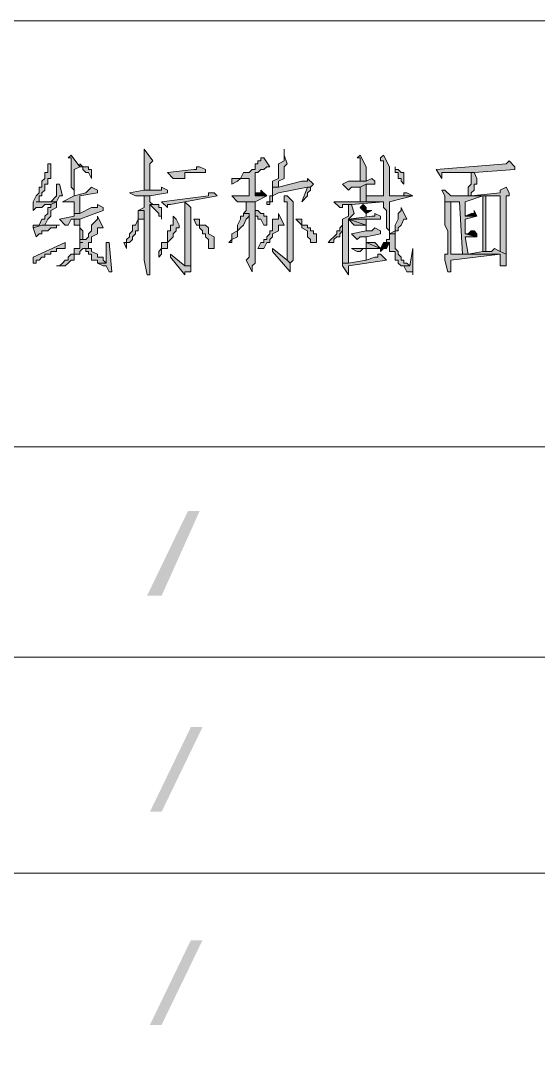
# Model space of a CAD drawing. Extents: x 457 to 4918, y -67 to 391.
# Drawn here: x 3049.57 to 3066.45, y -30.07 to 3.75 of the extents above; entities that cross this region are included whole.
import ezdxf

# ---------------------------------------------------------------- set-up
doc = ezdxf.new("R2010")
doc.units = 0
doc.header["$LTSCALE"] = 40
doc.header["$MEASUREMENT"] = 0
doc.layers.get('0').update_dxf_attribs({"linetype": 'CONTINUOUS'})

msp = doc.modelspace()

# ---------------------------------------------------------------- hatches: boundary and pattern name
h = msp.add_hatch(color=0)
h.dxf.hatch_style = 2
h.paths.add_polyline_path([(3051.212, -0.627), (3051.116, -0.722), (3051.212, -0.722), (3051.212, -1.674), (3051.307, -1.77), (3051.307, -1.96), (3051.307, -1.103), (3051.497, -1.008)])
h = msp.add_hatch(color=0)
h.dxf.hatch_style = 2
h.paths.add_polyline_path([(3053.593, -0.436), (3053.593, -1.77), (3053.783, -1.77), (3053.783, -0.912), (3053.879, -0.817)])
h = msp.add_hatch(color=0)
h.dxf.hatch_style = 2
h.paths.add_polyline_path([(3058.165, -0.436), (3058.165, -0.817), (3057.974, -0.912), (3057.974, -1.198), (3057.974, -1.389), (3057.784, -1.484), (3057.784, -1.674), (3057.974, -1.674), (3057.974, -1.484), (3058.165, -1.389), (3058.165, -1.198), (3058.165, -1.008), (3058.26, -0.912), (3058.165, -0.627)])
h = msp.add_hatch(color=0)
h.dxf.hatch_style = 2
h.paths.add_polyline_path([(3061.403, -0.627), (3061.308, -0.722), (3061.308, -0.817), (3061.403, -0.817), (3061.403, -1.96), (3060.832, -1.96), (3060.832, -2.151), (3060.26, -2.151), (3061.403, -2.151), (3061.403, -2.341), (3061.499, -2.436), (3061.499, -3.008), (3061.594, -3.103), (3061.594, -3.389), (3061.499, -3.389), (3061.499, -3.484), (3061.594, -3.484), (3061.594, -3.77), (3061.784, -3.77), (3061.784, -3.865), (3061.784, -3.96), (3061.784, -4.056), (3061.88, -4.056), (3061.88, -4.151), (3061.975, -4.246), (3062.261, -4.246), (3062.165, -4.151), (3062.07, -4.151), (3062.07, -4.056), (3061.975, -4.056), (3061.975, -3.96), (3061.88, -3.865), (3061.88, -3.77), (3061.784, -3.675), (3061.784, -3.484), (3061.784, -3.294), (3061.784, -3.198), (3061.594, -3.198), (3061.594, -2.722), (3061.594, -2.627), (3061.594, -2.151), (3062.356, -1.96), (3061.594, -1.96), (3061.594, -1.008)])
h = msp.add_hatch(color=0)
h.dxf.hatch_style = 2
h.paths.add_polyline_path([(3060.641, -0.627), (3060.546, -0.722), (3060.641, -0.722), (3060.641, -1.484), (3060.832, -1.484), (3060.832, -1.008)])
h = msp.add_hatch(color=0)
h.dxf.hatch_style = 2
h.paths.add_polyline_path([(3050.545, -0.912), (3050.45, -0.912), (3050.45, -1.198), (3050.354, -1.198), (3050.354, -1.389), (3050.259, -1.484), (3050.259, -1.674), (3050.164, -1.674), (3050.164, -1.865), (3050.069, -1.96), (3049.973, -2.151), (3049.973, -2.436), (3050.069, -2.341), (3050.259, -2.341), (3050.354, -2.246), (3050.545, -2.246), (3050.735, -2.151), (3050.069, -2.151), (3050.164, -2.151), (3050.164, -1.96), (3050.259, -1.96), (3050.259, -1.865), (3050.354, -1.77), (3050.354, -1.579), (3050.45, -1.579), (3050.45, -1.389), (3050.545, -1.389), (3050.545, -1.198)])
h = msp.add_hatch(color=0)
h.dxf.hatch_style = 2
h.paths.add_polyline_path([(3051.497, -0.912), (3051.497, -1.008), (3051.593, -1.008), (3051.593, -1.103), (3051.688, -1.198), (3051.783, -1.198), (3051.878, -1.389), (3051.878, -1.103), (3051.783, -1.103), (3051.783, -1.008), (3051.593, -1.008)])
h = msp.add_hatch(color=0)
h.dxf.hatch_style = 2
h.paths.add_polyline_path([(3055.403, -1.008), (3055.307, -1.008), (3055.307, -1.103), (3055.212, -1.103), (3054.355, -1.198), (3054.545, -1.389), (3054.641, -1.389), (3054.926, -1.389), (3054.926, -1.198), (3055.307, -1.198), (3055.403, -1.198), (3055.593, -1.198), (3055.593, -1.103)])
h = msp.add_hatch(color=0)
h.dxf.hatch_style = 2
h.paths.add_polyline_path([(3057.498, -0.722), (3057.403, -0.722), (3057.403, -0.817), (3057.308, -0.817), (3057.308, -0.912), (3057.212, -0.912), (3057.212, -1.008), (3057.212, -1.103), (3057.117, -1.103), (3057.022, -1.198), (3056.927, -1.198), (3056.831, -1.198), (3056.736, -1.389), (3057.022, -1.389), (3057.022, -1.96), (3056.45, -1.96), (3056.641, -2.151), (3057.212, -2.151), (3057.593, -1.96), (3057.212, -1.96), (3057.212, -1.198), (3057.308, -1.198), (3057.403, -1.103), (3057.498, -1.103), (3057.593, -1.008), (3057.689, -1.008)])
h = msp.add_hatch(color=0)
h.dxf.hatch_style = 2
h.paths.add_polyline_path([(3061.784, -1.008), (3061.784, -1.103), (3061.784, -1.198), (3061.88, -1.198), (3061.88, -1.389), (3061.975, -1.389), (3061.975, -1.484), (3062.07, -1.579), (3062.07, -1.198), (3061.975, -1.198), (3061.88, -1.103), (3061.784, -1.103)])
h = msp.add_hatch(color=0)
h.dxf.hatch_style = 2
h.paths.add_polyline_path([(3065.499, -0.817), (3065.404, -0.912), (3063.118, -1.103), (3063.308, -1.389), (3063.308, -1.198), (3063.404, -1.198), (3064.261, -1.198), (3064.356, -1.198), (3065.69, -1.103), (3065.69, -1.008)])
h = msp.add_hatch(color=0)
h.dxf.hatch_style = 2
h.paths.add_polyline_path([(3064.356, -1.198), (3064.261, -1.198), (3064.261, -1.579), (3064.166, -1.674), (3064.166, -1.96), (3063.594, -1.96), (3064.642, -1.96), (3064.642, -3.77), (3064.737, -3.77), (3064.737, -1.96), (3065.213, -1.96), (3064.261, -1.96), (3064.261, -1.865), (3064.356, -1.77), (3064.356, -1.579), (3064.451, -1.579), (3064.451, -1.389)])
h = msp.add_hatch(color=0)
h.dxf.hatch_style = 2
h.paths.add_polyline_path([(3050.831, -1.579), (3050.735, -1.579), (3050.735, -1.674), (3050.735, -1.77), (3050.735, -1.96), (3050.545, -2.151), (3050.069, -2.151), (3050.735, -2.151), (3050.831, -1.96), (3050.926, -1.96)])
h = msp.add_hatch(color=0)
h.dxf.hatch_style = 2
h.paths.add_polyline_path([(3051.878, -1.674), (3051.783, -1.77), (3051.688, -1.865), (3051.307, -1.96), (3050.926, -2.151), (3051.307, -2.151), (3051.307, -2.532), (3051.497, -2.532), (3051.497, -1.96), (3052.069, -1.865), (3052.069, -1.77)])
h = msp.add_hatch(color=0)
h.dxf.hatch_style = 2
h.paths.add_polyline_path([(3054.164, -1.674), (3054.164, -1.77), (3053.593, -1.77), (3053.117, -1.865), (3053.307, -1.96), (3053.402, -1.96), (3053.593, -1.96), (3053.783, -1.96), (3054.355, -1.865), (3054.355, -1.77)])
h = msp.add_hatch(color=0)
h.dxf.hatch_style = 2
h.paths.add_polyline_path([(3056.736, -1.389), (3056.641, -1.389), (3056.45, -1.389), (3056.45, -1.484), (3056.45, -1.579), (3056.641, -1.484), (3056.736, -1.389), (3056.927, -1.389), (3057.022, -1.389)])
h = msp.add_hatch(color=0)
h.dxf.hatch_style = 2
h.paths.add_polyline_path([(3058.927, -1.389), (3058.927, -1.484), (3058.736, -1.484), (3057.974, -1.674), (3057.784, -1.674), (3057.784, -1.77), (3057.784, -1.96), (3057.689, -1.96), (3057.689, -2.151), (3057.593, -2.151), (3057.593, -2.246), (3057.689, -2.246), (3057.689, -2.151), (3057.784, -2.151), (3057.784, -1.96), (3057.974, -1.865), (3058.927, -1.674), (3059.022, -1.674), (3059.117, -1.579)])
h = msp.add_hatch(color=0)
h.dxf.hatch_style = 2
h.paths.add_polyline_path([(3059.022, -1.674), (3058.927, -1.674), (3058.736, -2.151), (3058.927, -1.96), (3058.927, -1.865), (3059.022, -1.77)])
h = msp.add_hatch(color=0)
h.dxf.hatch_style = 2
h.paths.add_polyline_path([(3061.022, -1.389), (3060.832, -1.484), (3060.26, -1.484), (3060.07, -1.579), (3060.26, -1.77), (3060.356, -1.674), (3060.641, -1.674), (3060.832, -1.579), (3061.118, -1.579), (3061.118, -1.484)])
h = msp.add_hatch(color=0)
h.dxf.hatch_style = 2
h.paths.add_polyline_path([(3060.832, -1.579), (3060.641, -1.674), (3060.641, -2.151), (3060.832, -2.151)])
h = msp.add_hatch(color=0)
h.dxf.hatch_style = 2
h.paths.add_polyline_path([(3065.404, -1.674), (3065.213, -1.77), (3065.213, -1.865), (3064.261, -1.96), (3065.213, -1.96), (3065.213, -3.675), (3065.213, -3.77), (3065.404, -3.865), (3065.404, -3.198), (3065.404, -3.103), (3065.404, -1.96), (3065.499, -1.96), (3065.499, -1.865)])
h = msp.add_hatch(color=0)
h.dxf.hatch_style = 2
h.paths.add_polyline_path([(3053.783, -1.96), (3053.593, -1.96), (3053.593, -2.151), (3053.593, -2.341), (3053.402, -2.436), (3053.593, -2.436), (3053.593, -4.056), (3053.688, -4.532), (3053.783, -4.532), (3053.783, -2.246), (3053.879, -2.246), (3053.783, -2.151)])
h = msp.add_hatch(color=0)
h.dxf.hatch_style = 2
h.paths.add_polyline_path([(3055.879, -1.865), (3055.688, -1.865), (3055.688, -1.96), (3054.164, -2.151), (3054.355, -2.341), (3054.355, -2.246), (3054.45, -2.246), (3054.926, -2.151), (3055.974, -1.96)])
h = msp.add_hatch(color=0)
h.dxf.hatch_style = 2
h.paths.add_polyline_path([(3057.403, -1.77), (3057.403, -1.865), (3057.212, -1.865), (3057.212, -1.96), (3057.593, -1.96)])
h = msp.add_hatch(color=0)
h.dxf.hatch_style = 2
h.paths.add_polyline_path([(3058.26, -1.96), (3058.165, -1.96), (3058.165, -2.151), (3058.26, -2.151), (3058.26, -4.056), (3058.355, -4.151), (3058.451, -4.056), (3058.451, -2.151)])
h = msp.add_hatch(color=0)
h.dxf.hatch_style = 2
h.paths.add_polyline_path([(3062.165, -1.865), (3062.07, -1.865), (3062.07, -1.96), (3061.594, -1.96), (3062.356, -1.96)])
h = msp.add_hatch(color=0)
h.dxf.hatch_style = 2
h.paths.add_polyline_path([(3063.404, -1.77), (3063.308, -1.77), (3063.404, -1.96), (3063.404, -2.151), (3063.88, -2.151), (3063.975, -3.865), (3064.166, -3.865), (3064.07, -3.294), (3064.451, -3.294), (3064.07, -3.198), (3064.07, -2.722), (3064.451, -2.627), (3064.07, -2.627), (3064.07, -2.151), (3064.642, -1.96), (3063.594, -1.96)])
h = msp.add_hatch(color=0)
h.dxf.hatch_style = 2
h.paths.add_polyline_path([(3050.735, -2.151), (3050.545, -2.246), (3050.545, -2.341), (3050.45, -2.341), (3050.45, -2.532), (3050.354, -2.627), (3050.354, -2.722), (3050.259, -2.722), (3050.164, -2.913), (3050.069, -2.913), (3049.973, -2.913), (3049.973, -3.008), (3050.259, -2.913), (3050.354, -2.913), (3050.45, -2.722), (3050.545, -2.627), (3050.545, -2.532), (3050.545, -2.436), (3050.735, -2.341)])
h = msp.add_hatch(color=0)
h.dxf.hatch_style = 2
h.paths.add_polyline_path([(3052.069, -2.246), (3052.069, -2.341), (3051.878, -2.341), (3051.497, -2.532), (3051.307, -2.532), (3051.307, -2.627), (3050.831, -2.722), (3051.021, -2.913), (3051.116, -2.913), (3051.212, -2.722), (3051.307, -2.722), (3051.497, -2.722), (3052.259, -2.436), (3052.259, -2.341)])
h = msp.add_hatch(color=0)
h.dxf.hatch_style = 2
h.paths.add_polyline_path([(3050.926, -2.151), (3051.116, -2.151), (3051.212, -2.151), (3051.307, -2.151)])
h = msp.add_hatch(color=0)
h.dxf.hatch_style = 2
h.paths.add_polyline_path([(3053.879, -2.246), (3053.783, -2.246), (3053.879, -2.341), (3053.974, -2.436), (3054.069, -2.532), (3054.069, -2.627), (3054.164, -2.627), (3054.164, -2.722), (3054.164, -2.436), (3054.164, -2.341), (3054.069, -2.341), (3054.069, -2.246)])
h = msp.add_hatch(color=0)
h.dxf.hatch_style = 2
h.paths.add_polyline_path([(3054.926, -2.151), (3054.926, -2.436), (3054.926, -2.532), (3054.926, -4.056), (3054.926, -4.151), (3054.926, -4.246), (3055.117, -4.246), (3055.117, -2.722), (3055.117, -2.532), (3055.117, -2.436), (3055.117, -2.341)])
h = msp.add_hatch(color=0)
h.dxf.hatch_style = 2
h.paths.add_polyline_path([(3057.212, -2.151), (3057.022, -2.151), (3056.927, -2.151), (3056.927, -2.436), (3056.831, -2.532), (3057.022, -2.532), (3057.022, -3.96), (3056.927, -4.056), (3057.117, -4.437), (3057.117, -4.246), (3057.212, -4.151), (3057.212, -2.436), (3057.308, -2.436), (3057.212, -2.436), (3057.212, -2.341)])
h = msp.add_hatch(color=0)
h.dxf.hatch_style = 2
h.paths.add_polyline_path([(3060.26, -2.151), (3060.07, -2.151), (3059.784, -2.151), (3059.975, -2.341), (3060.07, -2.341), (3060.07, -2.246), (3060.356, -2.246), (3061.403, -2.151)])
h = msp.add_hatch(color=0)
h.dxf.hatch_style = 2
h.paths.add_polyline_path([(3060.356, -2.246), (3060.26, -2.246), (3060.26, -2.436), (3060.26, -2.532), (3060.26, -2.627), (3060.07, -2.722), (3060.07, -2.913), (3060.07, -3.008), (3060.07, -4.056), (3060.07, -4.151), (3060.26, -4.151), (3060.26, -2.722), (3060.832, -2.722), (3060.26, -2.722), (3060.356, -2.627), (3060.451, -2.532)])
h = msp.add_hatch(color=0)
h.dxf.hatch_style = 2
h.paths.add_polyline_path([(3060.737, -2.246), (3060.641, -2.341), (3060.737, -2.436), (3060.832, -2.532), (3060.832, -2.627), (3060.832, -2.532), (3061.022, -2.436), (3060.832, -2.436), (3060.832, -2.341)])
h = msp.add_hatch(color=0)
h.dxf.hatch_style = 2
h.paths.add_polyline_path([(3061.975, -2.341), (3061.975, -2.436), (3061.88, -2.532), (3061.88, -2.722), (3061.784, -2.913), (3061.784, -3.103), (3061.594, -3.198), (3061.784, -3.198), (3061.784, -3.103), (3061.88, -3.103), (3061.88, -3.008), (3061.975, -2.913), (3062.07, -2.722), (3062.165, -2.722)])
h = msp.add_hatch(color=0)
h.dxf.hatch_style = 2
h.paths.add_polyline_path([(3063.404, -2.151), (3063.404, -2.913), (3063.499, -3.103), (3063.499, -3.865), (3063.404, -3.865), (3063.404, -4.056), (3063.499, -4.437), (3063.594, -4.437), (3063.594, -4.246), (3063.594, -4.056), (3065.213, -3.865), (3063.594, -3.865), (3063.594, -2.151), (3063.88, -2.151)])
h = msp.add_hatch(color=0)
h.dxf.hatch_style = 2
h.paths.add_polyline_path([(3052.069, -2.627), (3052.069, -2.722), (3051.878, -2.913), (3051.878, -3.008), (3051.878, -3.103), (3051.783, -3.198), (3051.783, -3.294), (3051.688, -3.389), (3051.497, -3.389), (3051.497, -3.484), (3051.593, -3.484), (3051.497, -3.484), (3051.497, -3.675), (3051.307, -3.675), (3051.307, -3.77), (3051.307, -3.865), (3051.212, -3.865), (3051.116, -3.96), (3051.116, -4.056), (3051.021, -4.056), (3050.926, -4.151), (3050.831, -4.246), (3050.735, -4.246), (3050.831, -4.246), (3050.926, -4.246), (3051.021, -4.246), (3051.116, -4.151), (3051.212, -4.056), (3051.307, -4.056), (3051.307, -3.96), (3051.307, -3.865), (3051.497, -3.865), (3051.497, -3.77), (3051.593, -3.675), (3051.688, -3.675), (3051.783, -3.675), (3051.783, -3.484), (3051.878, -3.484), (3051.878, -3.389), (3051.878, -3.294), (3052.069, -3.198), (3052.069, -3.103), (3052.069, -3.008), (3052.259, -3.008)])
h = msp.add_hatch(color=0)
h.dxf.hatch_style = 2
h.paths.add_polyline_path([(3053.402, -2.436), (3053.402, -2.532), (3053.402, -2.627), (3053.402, -2.722), (3053.307, -2.913), (3053.212, -2.913), (3053.212, -3.103), (3053.117, -3.198), (3053.117, -3.294), (3053.021, -3.389), (3053.021, -3.484), (3052.926, -3.484), (3053.021, -3.675), (3053.021, -3.484), (3053.117, -3.484), (3053.212, -3.389), (3053.212, -3.294), (3053.307, -3.198), (3053.307, -3.103), (3053.402, -3.103), (3053.402, -2.913), (3053.402, -2.722), (3053.593, -2.722), (3053.593, -2.627), (3053.593, -2.436)])
h = msp.add_hatch(color=0)
h.dxf.hatch_style = 2
h.paths.add_polyline_path([(3054.545, -2.627), (3054.545, -2.913), (3054.45, -2.913), (3054.45, -3.103), (3054.355, -3.103), (3054.355, -3.294), (3054.355, -3.389), (3054.355, -3.484), (3054.164, -3.484), (3054.164, -3.675), (3054.069, -3.77), (3054.069, -3.96), (3054.164, -3.865), (3054.164, -3.77), (3054.164, -3.675), (3054.355, -3.675), (3054.355, -3.484), (3054.45, -3.389), (3054.545, -3.294), (3054.545, -3.198), (3054.641, -3.103), (3054.641, -3.008), (3054.736, -3.008), (3054.736, -2.913), (3054.641, -2.722)])
h = msp.add_hatch(color=0)
h.dxf.hatch_style = 2
h.paths.add_polyline_path([(3056.831, -2.532), (3056.831, -2.627), (3056.736, -2.627), (3056.736, -2.722), (3056.641, -2.913), (3056.641, -3.008), (3056.641, -3.103), (3056.45, -3.198), (3056.45, -3.294), (3056.45, -3.389), (3056.355, -3.484), (3056.45, -3.484), (3056.45, -3.389), (3056.641, -3.294), (3056.641, -3.198), (3056.641, -3.103), (3056.736, -3.008), (3056.831, -2.913), (3056.927, -2.722), (3057.022, -2.627), (3057.022, -2.532)])
h = msp.add_hatch(color=0)
h.dxf.hatch_style = 2
h.paths.add_polyline_path([(3057.308, -2.436), (3057.212, -2.436), (3057.212, -2.532), (3057.212, -2.627), (3057.308, -2.627), (3057.308, -2.722), (3057.403, -2.722), (3057.498, -2.913), (3057.593, -2.913), (3057.593, -2.627), (3057.498, -2.627), (3057.498, -2.532), (3057.403, -2.532)])
h = msp.add_hatch(color=0)
h.dxf.hatch_style = 2
h.paths.add_polyline_path([(3057.974, -2.532), (3057.974, -2.722), (3057.784, -2.722), (3057.784, -2.913), (3057.784, -3.103), (3057.689, -3.103), (3057.689, -3.198), (3057.593, -3.294), (3057.593, -3.389), (3057.498, -3.389), (3057.498, -3.484), (3057.403, -3.484), (3057.308, -3.675), (3057.403, -3.675), (3057.498, -3.675), (3057.593, -3.484), (3057.689, -3.484), (3057.689, -3.389), (3057.784, -3.294), (3057.784, -3.198), (3057.974, -3.103), (3057.974, -3.008), (3057.974, -2.913), (3058.165, -2.913)])
h = msp.add_hatch(color=0)
h.dxf.hatch_style = 2
h.paths.add_polyline_path([(3061.118, -2.532), (3061.118, -2.627), (3061.022, -2.627), (3060.26, -2.722), (3060.832, -2.722), (3061.308, -2.722), (3061.308, -2.627)])
h = msp.add_hatch(color=0)
h.dxf.hatch_style = 2
h.paths.add_polyline_path([(3064.356, -2.436), (3064.356, -2.532), (3064.261, -2.532), (3064.07, -2.627), (3064.451, -2.627)])
h = msp.add_hatch(color=0)
h.dxf.hatch_style = 2
h.paths.add_polyline_path([(3050.831, -2.913), (3050.259, -2.913), (3049.973, -3.008), (3050.069, -3.294), (3050.164, -3.198), (3050.259, -3.198), (3050.259, -3.103), (3050.45, -3.103), (3050.545, -3.008), (3050.735, -3.008), (3050.735, -2.913)])
h = msp.add_hatch(color=0)
h.dxf.hatch_style = 2
h.paths.add_polyline_path([(3051.497, -2.722), (3051.307, -2.722), (3051.307, -2.913), (3051.497, -2.913), (3051.497, -3.198), (3051.497, -3.294), (3051.497, -3.389), (3051.688, -3.389), (3051.593, -3.389), (3051.593, -3.103), (3051.497, -3.008)])
h = msp.add_hatch(color=0)
h.dxf.hatch_style = 2
h.paths.add_polyline_path([(3055.307, -2.722), (3055.212, -2.722), (3055.307, -2.913), (3055.403, -2.913), (3055.403, -3.008), (3055.498, -3.103), (3055.498, -3.198), (3055.593, -3.198), (3055.593, -3.294), (3055.688, -3.389), (3055.688, -3.484), (3055.688, -3.675), (3055.879, -3.675), (3055.879, -3.484), (3055.879, -3.389), (3055.879, -3.294), (3055.688, -3.198), (3055.688, -3.103), (3055.688, -3.008), (3055.593, -2.913), (3055.498, -2.913), (3055.403, -2.913), (3055.403, -2.722)])
h = msp.add_hatch(color=0)
h.dxf.hatch_style = 2
h.paths.add_polyline_path([(3058.546, -2.722), (3058.736, -2.913), (3058.736, -3.008), (3058.927, -3.103), (3058.927, -3.198), (3058.927, -3.294), (3059.022, -3.389), (3059.022, -3.484), (3059.117, -3.484), (3059.213, -3.484), (3059.213, -3.198), (3059.117, -3.198), (3059.117, -3.103), (3059.022, -3.103), (3059.022, -3.008), (3058.927, -3.008), (3058.927, -2.913), (3058.736, -2.913), (3058.736, -2.722)])
h = msp.add_hatch(color=0)
h.dxf.hatch_style = 2
h.paths.add_polyline_path([(3060.07, -2.913), (3059.975, -3.008), (3059.975, -3.103), (3059.879, -3.103), (3059.879, -3.198), (3059.784, -3.294), (3059.689, -3.389), (3059.594, -3.484), (3059.689, -3.484), (3059.784, -3.484), (3059.784, -3.389), (3059.879, -3.294), (3059.975, -3.294), (3059.975, -3.198), (3060.07, -3.103), (3060.07, -3.008)])
h = msp.add_hatch(color=0)
h.dxf.hatch_style = 2
h.paths.add_polyline_path([(3060.26, -2.722), (3060.451, -2.913), (3060.832, -2.913)])
h = msp.add_hatch(color=0)
h.dxf.hatch_style = 2
h.paths.add_polyline_path([(3060.832, -2.722), (3060.26, -2.722), (3060.832, -2.913), (3060.832, -3.103)])
h = msp.add_hatch(color=0)
h.dxf.hatch_style = 2
h.paths.add_polyline_path([(3061.118, -3.008), (3061.022, -3.103), (3060.832, -3.103), (3060.356, -3.198), (3060.546, -3.389), (3060.641, -3.294), (3060.832, -3.294), (3061.308, -3.198), (3061.308, -3.103)])
h = msp.add_hatch(color=0)
h.dxf.hatch_style = 2
h.paths.add_polyline_path([(3060.832, -3.294), (3060.832, -3.675), (3060.356, -3.675), (3060.546, -3.77), (3060.641, -3.77), (3060.737, -3.675), (3060.832, -3.675), (3061.308, -3.675), (3060.832, -3.484)])
h = msp.add_hatch(color=0)
h.dxf.hatch_style = 2
h.paths.add_polyline_path([(3064.356, -3.103), (3064.261, -3.103), (3064.166, -3.198), (3064.07, -3.198), (3064.451, -3.294), (3064.451, -3.198)])
h = msp.add_hatch(color=0)
h.dxf.hatch_style = 2
h.paths.add_polyline_path([(3051.021, -3.484), (3049.973, -3.96), (3049.973, -4.151), (3050.069, -4.151), (3050.069, -4.056), (3050.164, -4.056), (3050.259, -3.96), (3050.354, -3.96), (3050.354, -3.865), (3050.545, -3.865), (3050.545, -3.77), (3050.735, -3.77), (3050.735, -3.675), (3050.831, -3.675), (3050.926, -3.675), (3051.021, -3.675)])
h = msp.add_hatch(color=0)
h.dxf.hatch_style = 2
h.paths.add_polyline_path([(3051.783, -3.675), (3051.688, -3.675), (3051.688, -3.77), (3051.783, -3.77), (3051.783, -3.865), (3051.878, -3.865), (3051.878, -3.96), (3051.878, -4.056), (3052.069, -4.056), (3052.069, -4.151), (3052.355, -4.151), (3052.259, -4.056), (3052.259, -3.96), (3052.069, -3.96), (3052.069, -3.865), (3051.878, -3.77), (3051.878, -3.675)])
h = msp.add_hatch(color=0)
h.dxf.hatch_style = 2
h.paths.add_polyline_path([(3052.355, -3.484), (3052.355, -4.151), (3052.069, -4.151), (3052.259, -4.246), (3052.355, -4.246), (3052.45, -4.437), (3052.545, -4.437), (3052.45, -3.484)])
h = msp.add_hatch(color=0)
h.dxf.hatch_style = 2
h.paths.add_polyline_path([(3057.784, -3.675), (3057.784, -3.77), (3058.355, -4.437), (3058.355, -4.151), (3058.26, -4.056)])
h = msp.add_hatch(color=0)
h.dxf.hatch_style = 2
h.paths.add_polyline_path([(3061.118, -3.484), (3061.022, -3.484), (3060.832, -3.484), (3061.308, -3.675)])
h = msp.add_hatch(color=0)
h.dxf.hatch_style = 2
h.paths.add_polyline_path([(3061.499, -3.484), (3061.403, -3.484), (3061.308, -3.675), (3061.308, -3.77), (3061.403, -3.675), (3061.499, -3.675), (3061.594, -3.484)])
h = msp.add_hatch(color=0)
h.dxf.hatch_style = 2
h.paths.add_polyline_path([(3062.356, -3.675), (3062.261, -4.246), (3061.975, -4.246), (3062.07, -4.246), (3062.165, -4.437), (3062.261, -4.437), (3062.356, -4.437), (3062.356, -4.532)])
h = msp.add_hatch(color=0)
h.dxf.hatch_style = 2
h.paths.add_polyline_path([(3065.023, -3.675), (3064.928, -3.77), (3064.642, -3.77), (3064.166, -3.865), (3063.594, -3.865), (3065.213, -3.865), (3065.213, -4.246), (3065.404, -4.246), (3065.404, -3.865), (3065.213, -3.77)])
h = msp.add_hatch(color=0)
h.dxf.hatch_style = 2
h.paths.add_polyline_path([(3054.45, -3.865), (3054.45, -3.96), (3054.926, -4.532), (3054.926, -4.437), (3055.117, -4.437), (3055.117, -4.246), (3054.926, -4.246)])
h = msp.add_hatch(color=0)
h.dxf.hatch_style = 2
h.paths.add_polyline_path([(3061.308, -3.865), (3061.213, -3.865), (3061.213, -3.96), (3061.118, -3.96), (3060.832, -4.056), (3060.26, -4.151), (3060.07, -4.151), (3060.07, -4.246), (3060.26, -4.532), (3060.26, -4.246), (3061.499, -4.056)])
h = msp.add_hatch(color=0)
h.dxf.hatch_style = 2
h.paths.add_polyline_path([(3055.403, -12.247), (3054.164, -15.009), (3053.688, -15.009), (3055.022, -12.247)])
h = msp.add_hatch(color=0)
h.dxf.hatch_style = 2
h.paths.add_polyline_path([(3055.498, -19.296), (3054.164, -22.058), (3053.783, -22.058), (3055.117, -19.296)])
h = msp.add_hatch(color=0)
h.dxf.hatch_style = 2
h.paths.add_polyline_path([(3055.498, -26.249), (3054.164, -29.011), (3053.783, -29.011), (3055.117, -26.249)])

# ---------------------------------------------------------------- linework, layer by layer
at = {"color": 0, "lineweight": 5}
for points in [[(3067.214, -51.966), (3067.214, 3.755), (3038.924, 3.755)], [(3148.843, -10.152), (3030.828, -10.152)], [(3148.843, -17.01), (3030.828, -17.01)], [(3148.843, -24.058), (3030.828, -24.058)]]:
    msp.add_lwpolyline(points, dxfattribs=at)
for points in [[(3051.212, -0.627), (3051.116, -0.722), (3051.212, -0.722), (3051.212, -1.674), (3051.307, -1.77), (3051.307, -1.96), (3051.307, -1.103), (3051.497, -1.008)], [(3053.593, -0.436), (3053.593, -1.77), (3053.783, -1.77), (3053.783, -0.912), (3053.879, -0.817)], [(3058.165, -0.436), (3058.165, -0.817), (3057.974, -0.912), (3057.974, -1.198), (3057.974, -1.389), (3057.784, -1.484), (3057.784, -1.674), (3057.974, -1.674), (3057.974, -1.484), (3058.165, -1.389), (3058.165, -1.198), (3058.165, -1.008), (3058.26, -0.912), (3058.165, -0.627)], [(3061.403, -0.627), (3061.308, -0.722), (3061.308, -0.817), (3061.403, -0.817), (3061.403, -1.96), (3060.832, -1.96), (3060.832, -2.151), (3060.26, -2.151), (3061.403, -2.151), (3061.403, -2.341), (3061.499, -2.436), (3061.499, -3.008), (3061.594, -3.103), (3061.594, -3.389), (3061.499, -3.389), (3061.499, -3.484), (3061.594, -3.484), (3061.594, -3.77), (3061.784, -3.77), (3061.784, -3.865), (3061.784, -3.96), (3061.784, -4.056), (3061.88, -4.056), (3061.88, -4.151), (3061.975, -4.246), (3062.261, -4.246), (3062.165, -4.151), (3062.07, -4.151), (3062.07, -4.056), (3061.975, -4.056), (3061.975, -3.96), (3061.88, -3.865), (3061.88, -3.77), (3061.784, -3.675), (3061.784, -3.484), (3061.784, -3.294), (3061.784, -3.198), (3061.594, -3.198), (3061.594, -2.722), (3061.594, -2.627), (3061.594, -2.151), (3062.356, -1.96), (3061.594, -1.96), (3061.594, -1.008)], [(3060.641, -0.627), (3060.546, -0.722), (3060.641, -0.722), (3060.641, -1.484), (3060.832, -1.484), (3060.832, -1.008)], [(3050.545, -0.912), (3050.45, -0.912), (3050.45, -1.198), (3050.354, -1.198), (3050.354, -1.389), (3050.259, -1.484), (3050.259, -1.674), (3050.164, -1.674), (3050.164, -1.865), (3050.069, -1.96), (3049.973, -2.151), (3049.973, -2.436), (3050.069, -2.341), (3050.259, -2.341), (3050.354, -2.246), (3050.545, -2.246), (3050.735, -2.151), (3050.069, -2.151), (3050.164, -2.151), (3050.164, -1.96), (3050.259, -1.96), (3050.259, -1.865), (3050.354, -1.77), (3050.354, -1.579), (3050.45, -1.579), (3050.45, -1.389), (3050.545, -1.389), (3050.545, -1.198)], [(3051.497, -0.912), (3051.497, -1.008), (3051.593, -1.008), (3051.593, -1.103), (3051.688, -1.198), (3051.783, -1.198), (3051.878, -1.389), (3051.878, -1.103), (3051.783, -1.103), (3051.783, -1.008), (3051.593, -1.008)], [(3055.403, -1.008), (3055.307, -1.008), (3055.307, -1.103), (3055.212, -1.103), (3054.355, -1.198), (3054.545, -1.389), (3054.641, -1.389), (3054.926, -1.389), (3054.926, -1.198), (3055.307, -1.198), (3055.403, -1.198), (3055.593, -1.198), (3055.593, -1.103)], [(3057.498, -0.722), (3057.403, -0.722), (3057.403, -0.817), (3057.308, -0.817), (3057.308, -0.912), (3057.212, -0.912), (3057.212, -1.008), (3057.212, -1.103), (3057.117, -1.103), (3057.022, -1.198), (3056.927, -1.198), (3056.831, -1.198), (3056.736, -1.389), (3057.022, -1.389), (3057.022, -1.96), (3056.45, -1.96), (3056.641, -2.151), (3057.212, -2.151), (3057.593, -1.96), (3057.212, -1.96), (3057.212, -1.198), (3057.308, -1.198), (3057.403, -1.103), (3057.498, -1.103), (3057.593, -1.008), (3057.689, -1.008)], [(3061.784, -1.008), (3061.784, -1.103), (3061.784, -1.198), (3061.88, -1.198), (3061.88, -1.389), (3061.975, -1.389), (3061.975, -1.484), (3062.07, -1.579), (3062.07, -1.198), (3061.975, -1.198), (3061.88, -1.103), (3061.784, -1.103)], [(3065.499, -0.817), (3065.404, -0.912), (3063.118, -1.103), (3063.308, -1.389), (3063.308, -1.198), (3063.404, -1.198), (3064.261, -1.198), (3064.356, -1.198), (3065.69, -1.103), (3065.69, -1.008)], [(3064.356, -1.198), (3064.261, -1.198), (3064.261, -1.579), (3064.166, -1.674), (3064.166, -1.96), (3063.594, -1.96), (3064.642, -1.96), (3064.642, -3.77), (3064.737, -3.77), (3064.737, -1.96), (3065.213, -1.96), (3064.261, -1.96), (3064.261, -1.865), (3064.356, -1.77), (3064.356, -1.579), (3064.451, -1.579), (3064.451, -1.389)], [(3050.831, -1.579), (3050.735, -1.579), (3050.735, -1.674), (3050.735, -1.77), (3050.735, -1.96), (3050.545, -2.151), (3050.069, -2.151), (3050.735, -2.151), (3050.831, -1.96), (3050.926, -1.96)], [(3051.878, -1.674), (3051.783, -1.77), (3051.688, -1.865), (3051.307, -1.96), (3050.926, -2.151), (3051.307, -2.151), (3051.307, -2.532), (3051.497, -2.532), (3051.497, -1.96), (3052.069, -1.865), (3052.069, -1.77)], [(3054.164, -1.674), (3054.164, -1.77), (3053.593, -1.77), (3053.117, -1.865), (3053.307, -1.96), (3053.402, -1.96), (3053.593, -1.96), (3053.783, -1.96), (3054.355, -1.865), (3054.355, -1.77)], [(3056.736, -1.389), (3056.641, -1.389), (3056.45, -1.389), (3056.45, -1.484), (3056.45, -1.579), (3056.641, -1.484), (3056.736, -1.389), (3056.927, -1.389), (3057.022, -1.389)], [(3058.927, -1.389), (3058.927, -1.484), (3058.736, -1.484), (3057.974, -1.674), (3057.784, -1.674), (3057.784, -1.77), (3057.784, -1.96), (3057.689, -1.96), (3057.689, -2.151), (3057.593, -2.151), (3057.593, -2.246), (3057.689, -2.246), (3057.689, -2.151), (3057.784, -2.151), (3057.784, -1.96), (3057.974, -1.865), (3058.927, -1.674), (3059.022, -1.674), (3059.117, -1.579)], [(3059.022, -1.674), (3058.927, -1.674), (3058.736, -2.151), (3058.927, -1.96), (3058.927, -1.865), (3059.022, -1.77)], [(3061.022, -1.389), (3060.832, -1.484), (3060.26, -1.484), (3060.07, -1.579), (3060.26, -1.77), (3060.356, -1.674), (3060.641, -1.674), (3060.832, -1.579), (3061.118, -1.579), (3061.118, -1.484)], [(3060.832, -1.579), (3060.641, -1.674), (3060.641, -2.151), (3060.832, -2.151)], [(3065.404, -1.674), (3065.213, -1.77), (3065.213, -1.865), (3064.261, -1.96), (3065.213, -1.96), (3065.213, -3.675), (3065.213, -3.77), (3065.404, -3.865), (3065.404, -3.198), (3065.404, -3.103), (3065.404, -1.96), (3065.499, -1.96), (3065.499, -1.865)], [(3053.783, -1.96), (3053.593, -1.96), (3053.593, -2.151), (3053.593, -2.341), (3053.402, -2.436), (3053.593, -2.436), (3053.593, -4.056), (3053.688, -4.532), (3053.783, -4.532), (3053.783, -2.246), (3053.879, -2.246), (3053.783, -2.151)], [(3055.879, -1.865), (3055.688, -1.865), (3055.688, -1.96), (3054.164, -2.151), (3054.355, -2.341), (3054.355, -2.246), (3054.45, -2.246), (3054.926, -2.151), (3055.974, -1.96)], [(3057.403, -1.77), (3057.403, -1.865), (3057.212, -1.865), (3057.212, -1.96), (3057.593, -1.96)], [(3058.26, -1.96), (3058.165, -1.96), (3058.165, -2.151), (3058.26, -2.151), (3058.26, -4.056), (3058.355, -4.151), (3058.451, -4.056), (3058.451, -2.151)], [(3062.165, -1.865), (3062.07, -1.865), (3062.07, -1.96), (3061.594, -1.96), (3062.356, -1.96)], [(3063.404, -1.77), (3063.308, -1.77), (3063.404, -1.96), (3063.404, -2.151), (3063.88, -2.151), (3063.975, -3.865), (3064.166, -3.865), (3064.07, -3.294), (3064.451, -3.294), (3064.07, -3.198), (3064.07, -2.722), (3064.451, -2.627), (3064.07, -2.627), (3064.07, -2.151), (3064.642, -1.96), (3063.594, -1.96)], [(3050.735, -2.151), (3050.545, -2.246), (3050.545, -2.341), (3050.45, -2.341), (3050.45, -2.532), (3050.354, -2.627), (3050.354, -2.722), (3050.259, -2.722), (3050.164, -2.913), (3050.069, -2.913), (3049.973, -2.913), (3049.973, -3.008), (3050.259, -2.913), (3050.354, -2.913), (3050.45, -2.722), (3050.545, -2.627), (3050.545, -2.532), (3050.545, -2.436), (3050.735, -2.341)], [(3052.069, -2.246), (3052.069, -2.341), (3051.878, -2.341), (3051.497, -2.532), (3051.307, -2.532), (3051.307, -2.627), (3050.831, -2.722), (3051.021, -2.913), (3051.116, -2.913), (3051.212, -2.722), (3051.307, -2.722), (3051.497, -2.722), (3052.259, -2.436), (3052.259, -2.341)], [(3050.926, -2.151), (3051.116, -2.151), (3051.212, -2.151), (3051.307, -2.151)], [(3053.783, -2.151), (3053.879, -2.246)], [(3053.879, -2.246), (3053.783, -2.246), (3053.879, -2.341), (3053.974, -2.436), (3054.069, -2.532), (3054.069, -2.627), (3054.164, -2.627), (3054.164, -2.722), (3054.164, -2.436), (3054.164, -2.341), (3054.069, -2.341), (3054.069, -2.246)], [(3054.926, -2.151), (3054.926, -2.436), (3054.926, -2.532), (3054.926, -4.056), (3054.926, -4.151), (3054.926, -4.246), (3055.117, -4.246), (3055.117, -2.722), (3055.117, -2.532), (3055.117, -2.436), (3055.117, -2.341)], [(3057.212, -2.151), (3057.022, -2.151), (3056.927, -2.151), (3056.927, -2.436), (3056.831, -2.532), (3057.022, -2.532), (3057.022, -3.96), (3056.927, -4.056), (3057.117, -4.437), (3057.117, -4.246), (3057.212, -4.151), (3057.212, -2.436), (3057.308, -2.436), (3057.212, -2.436), (3057.212, -2.341)], [(3060.26, -2.151), (3060.07, -2.151), (3059.784, -2.151), (3059.975, -2.341), (3060.07, -2.341), (3060.07, -2.246), (3060.356, -2.246), (3061.403, -2.151)], [(3060.356, -2.246), (3060.26, -2.246), (3060.26, -2.436), (3060.26, -2.532), (3060.26, -2.627), (3060.07, -2.722), (3060.07, -2.913), (3060.07, -3.008), (3060.07, -4.056), (3060.07, -4.151), (3060.26, -4.151), (3060.26, -2.722), (3060.832, -2.722), (3060.26, -2.722), (3060.356, -2.627), (3060.451, -2.532)], [(3060.737, -2.246), (3060.641, -2.341), (3060.737, -2.436), (3060.832, -2.532), (3060.832, -2.627), (3060.832, -2.532), (3061.022, -2.436), (3060.832, -2.436), (3060.832, -2.341)], [(3061.975, -2.341), (3061.975, -2.436), (3061.88, -2.532), (3061.88, -2.722), (3061.784, -2.913), (3061.784, -3.103), (3061.594, -3.198), (3061.784, -3.198), (3061.784, -3.103), (3061.88, -3.103), (3061.88, -3.008), (3061.975, -2.913), (3062.07, -2.722), (3062.165, -2.722)], [(3063.404, -2.151), (3063.404, -2.913), (3063.499, -3.103), (3063.499, -3.865), (3063.404, -3.865), (3063.404, -4.056), (3063.499, -4.437), (3063.594, -4.437), (3063.594, -4.246), (3063.594, -4.056), (3065.213, -3.865), (3063.594, -3.865), (3063.594, -2.151), (3063.88, -2.151)], [(3052.069, -2.627), (3052.069, -2.722), (3051.878, -2.913), (3051.878, -3.008), (3051.878, -3.103), (3051.783, -3.198), (3051.783, -3.294), (3051.688, -3.389), (3051.497, -3.389), (3051.497, -3.484), (3051.593, -3.484), (3051.497, -3.484), (3051.497, -3.675), (3051.307, -3.675), (3051.307, -3.77), (3051.307, -3.865), (3051.212, -3.865), (3051.116, -3.96), (3051.116, -4.056), (3051.021, -4.056), (3050.926, -4.151), (3050.831, -4.246), (3050.735, -4.246), (3050.831, -4.246), (3050.926, -4.246), (3051.021, -4.246), (3051.116, -4.151), (3051.212, -4.056), (3051.307, -4.056), (3051.307, -3.96), (3051.307, -3.865), (3051.497, -3.865), (3051.497, -3.77), (3051.593, -3.675), (3051.688, -3.675), (3051.783, -3.675), (3051.783, -3.484), (3051.878, -3.484), (3051.878, -3.389), (3051.878, -3.294), (3052.069, -3.198), (3052.069, -3.103), (3052.069, -3.008), (3052.259, -3.008)], [(3053.402, -2.436), (3053.402, -2.532), (3053.402, -2.627), (3053.402, -2.722), (3053.307, -2.913), (3053.212, -2.913), (3053.212, -3.103), (3053.117, -3.198), (3053.117, -3.294), (3053.021, -3.389), (3053.021, -3.484), (3052.926, -3.484), (3053.021, -3.675), (3053.021, -3.484), (3053.117, -3.484), (3053.212, -3.389), (3053.212, -3.294), (3053.307, -3.198), (3053.307, -3.103), (3053.402, -3.103), (3053.402, -2.913), (3053.402, -2.722), (3053.593, -2.722), (3053.593, -2.627), (3053.593, -2.436)], [(3054.545, -2.627), (3054.545, -2.913), (3054.45, -2.913), (3054.45, -3.103), (3054.355, -3.103), (3054.355, -3.294), (3054.355, -3.389), (3054.355, -3.484), (3054.164, -3.484), (3054.164, -3.675), (3054.069, -3.77), (3054.069, -3.96), (3054.164, -3.865), (3054.164, -3.77), (3054.164, -3.675), (3054.355, -3.675), (3054.355, -3.484), (3054.45, -3.389), (3054.545, -3.294), (3054.545, -3.198), (3054.641, -3.103), (3054.641, -3.008), (3054.736, -3.008), (3054.736, -2.913), (3054.641, -2.722)], [(3056.831, -2.532), (3056.831, -2.627), (3056.736, -2.627), (3056.736, -2.722), (3056.641, -2.913), (3056.641, -3.008), (3056.641, -3.103), (3056.45, -3.198), (3056.45, -3.294), (3056.45, -3.389), (3056.355, -3.484), (3056.45, -3.484), (3056.45, -3.389), (3056.641, -3.294), (3056.641, -3.198), (3056.641, -3.103), (3056.736, -3.008), (3056.831, -2.913), (3056.927, -2.722), (3057.022, -2.627), (3057.022, -2.532)], [(3057.308, -2.436), (3057.212, -2.436), (3057.212, -2.532), (3057.212, -2.627), (3057.308, -2.627), (3057.308, -2.722), (3057.403, -2.722), (3057.498, -2.913), (3057.593, -2.913), (3057.593, -2.627), (3057.498, -2.627), (3057.498, -2.532), (3057.403, -2.532)], [(3057.974, -2.532), (3057.974, -2.722), (3057.784, -2.722), (3057.784, -2.913), (3057.784, -3.103), (3057.689, -3.103), (3057.689, -3.198), (3057.593, -3.294), (3057.593, -3.389), (3057.498, -3.389), (3057.498, -3.484), (3057.403, -3.484), (3057.308, -3.675), (3057.403, -3.675), (3057.498, -3.675), (3057.593, -3.484), (3057.689, -3.484), (3057.689, -3.389), (3057.784, -3.294), (3057.784, -3.198), (3057.974, -3.103), (3057.974, -3.008), (3057.974, -2.913), (3058.165, -2.913)], [(3061.118, -2.532), (3061.118, -2.627), (3061.022, -2.627), (3060.26, -2.722), (3060.832, -2.722), (3061.308, -2.722), (3061.308, -2.627)], [(3064.356, -2.436), (3064.356, -2.532), (3064.261, -2.532), (3064.07, -2.627), (3064.451, -2.627)], [(3050.831, -2.913), (3050.259, -2.913), (3049.973, -3.008), (3050.069, -3.294), (3050.164, -3.198), (3050.259, -3.198), (3050.259, -3.103), (3050.45, -3.103), (3050.545, -3.008), (3050.735, -3.008), (3050.735, -2.913)], [(3051.497, -2.722), (3051.307, -2.722), (3051.307, -2.913), (3051.497, -2.913), (3051.497, -3.198), (3051.497, -3.294), (3051.497, -3.389), (3051.688, -3.389), (3051.593, -3.389), (3051.593, -3.103), (3051.497, -3.008)], [(3055.307, -2.722), (3055.212, -2.722), (3055.307, -2.913), (3055.403, -2.913), (3055.403, -3.008), (3055.498, -3.103), (3055.498, -3.198), (3055.593, -3.198), (3055.593, -3.294), (3055.688, -3.389), (3055.688, -3.484), (3055.688, -3.675), (3055.879, -3.675), (3055.879, -3.484), (3055.879, -3.389), (3055.879, -3.294), (3055.688, -3.198), (3055.688, -3.103), (3055.688, -3.008), (3055.593, -2.913), (3055.498, -2.913), (3055.403, -2.913), (3055.403, -2.722)], [(3058.546, -2.722), (3058.736, -2.913), (3058.736, -3.008), (3058.927, -3.103), (3058.927, -3.198), (3058.927, -3.294), (3059.022, -3.389), (3059.022, -3.484), (3059.117, -3.484), (3059.213, -3.484), (3059.213, -3.198), (3059.117, -3.198), (3059.117, -3.103), (3059.022, -3.103), (3059.022, -3.008), (3058.927, -3.008), (3058.927, -2.913), (3058.736, -2.913), (3058.736, -2.722)], [(3060.07, -2.913), (3059.975, -3.008), (3059.975, -3.103), (3059.879, -3.103), (3059.879, -3.198), (3059.784, -3.294), (3059.689, -3.389), (3059.594, -3.484), (3059.689, -3.484), (3059.784, -3.484), (3059.784, -3.389), (3059.879, -3.294), (3059.975, -3.294), (3059.975, -3.198), (3060.07, -3.103), (3060.07, -3.008)], [(3060.26, -2.722), (3060.451, -2.913), (3060.832, -2.913)], [(3060.832, -2.722), (3060.26, -2.722), (3060.832, -2.913), (3060.832, -3.103)], [(3061.118, -3.008), (3061.022, -3.103), (3060.832, -3.103), (3060.356, -3.198), (3060.546, -3.389), (3060.641, -3.294), (3060.832, -3.294), (3061.308, -3.198), (3061.308, -3.103)], [(3060.832, -3.294), (3060.832, -3.675), (3060.356, -3.675), (3060.546, -3.77), (3060.641, -3.77), (3060.737, -3.675), (3060.832, -3.675), (3061.308, -3.675), (3060.832, -3.484)], [(3064.356, -3.103), (3064.261, -3.103), (3064.166, -3.198), (3064.07, -3.198), (3064.451, -3.294), (3064.451, -3.198)], [(3051.021, -3.484), (3049.973, -3.96), (3049.973, -4.151), (3050.069, -4.151), (3050.069, -4.056), (3050.164, -4.056), (3050.259, -3.96), (3050.354, -3.96), (3050.354, -3.865), (3050.545, -3.865), (3050.545, -3.77), (3050.735, -3.77), (3050.735, -3.675), (3050.831, -3.675), (3050.926, -3.675), (3051.021, -3.675)], [(3051.783, -3.675), (3051.688, -3.675), (3051.688, -3.77), (3051.783, -3.77), (3051.783, -3.865), (3051.878, -3.865), (3051.878, -3.96), (3051.878, -4.056), (3052.069, -4.056), (3052.069, -4.151), (3052.355, -4.151), (3052.259, -4.056), (3052.259, -3.96), (3052.069, -3.96), (3052.069, -3.865), (3051.878, -3.77), (3051.878, -3.675)], [(3052.355, -3.484), (3052.355, -4.151), (3052.069, -4.151), (3052.259, -4.246), (3052.355, -4.246), (3052.45, -4.437), (3052.545, -4.437), (3052.45, -3.484)], [(3057.784, -3.675), (3057.784, -3.77), (3058.355, -4.437), (3058.355, -4.151), (3058.26, -4.056)], [(3061.118, -3.484), (3061.022, -3.484), (3060.832, -3.484), (3061.308, -3.675)], [(3060.832, -3.675), (3060.832, -4.056)], [(3061.499, -3.484), (3061.403, -3.484), (3061.308, -3.675), (3061.308, -3.77), (3061.403, -3.675), (3061.499, -3.675), (3061.594, -3.484)], [(3062.356, -3.675), (3062.261, -4.246), (3061.975, -4.246), (3062.07, -4.246), (3062.165, -4.437), (3062.261, -4.437), (3062.356, -4.437), (3062.356, -4.532)], [(3065.023, -3.675), (3064.928, -3.77), (3064.642, -3.77), (3064.166, -3.865), (3063.594, -3.865), (3065.213, -3.865), (3065.213, -4.246), (3065.404, -4.246), (3065.404, -3.865), (3065.213, -3.77)], [(3054.45, -3.865), (3054.45, -3.96), (3054.926, -4.532), (3054.926, -4.437), (3055.117, -4.437), (3055.117, -4.246), (3054.926, -4.246)], [(3061.308, -3.865), (3061.213, -3.865), (3061.213, -3.96), (3061.118, -3.96), (3060.832, -4.056), (3060.26, -4.151), (3060.07, -4.151), (3060.07, -4.246), (3060.26, -4.532), (3060.26, -4.246), (3061.499, -4.056)]]:
    msp.add_lwpolyline(points, close=True, dxfattribs=at)

doc.saveas('drawing.dxf')
